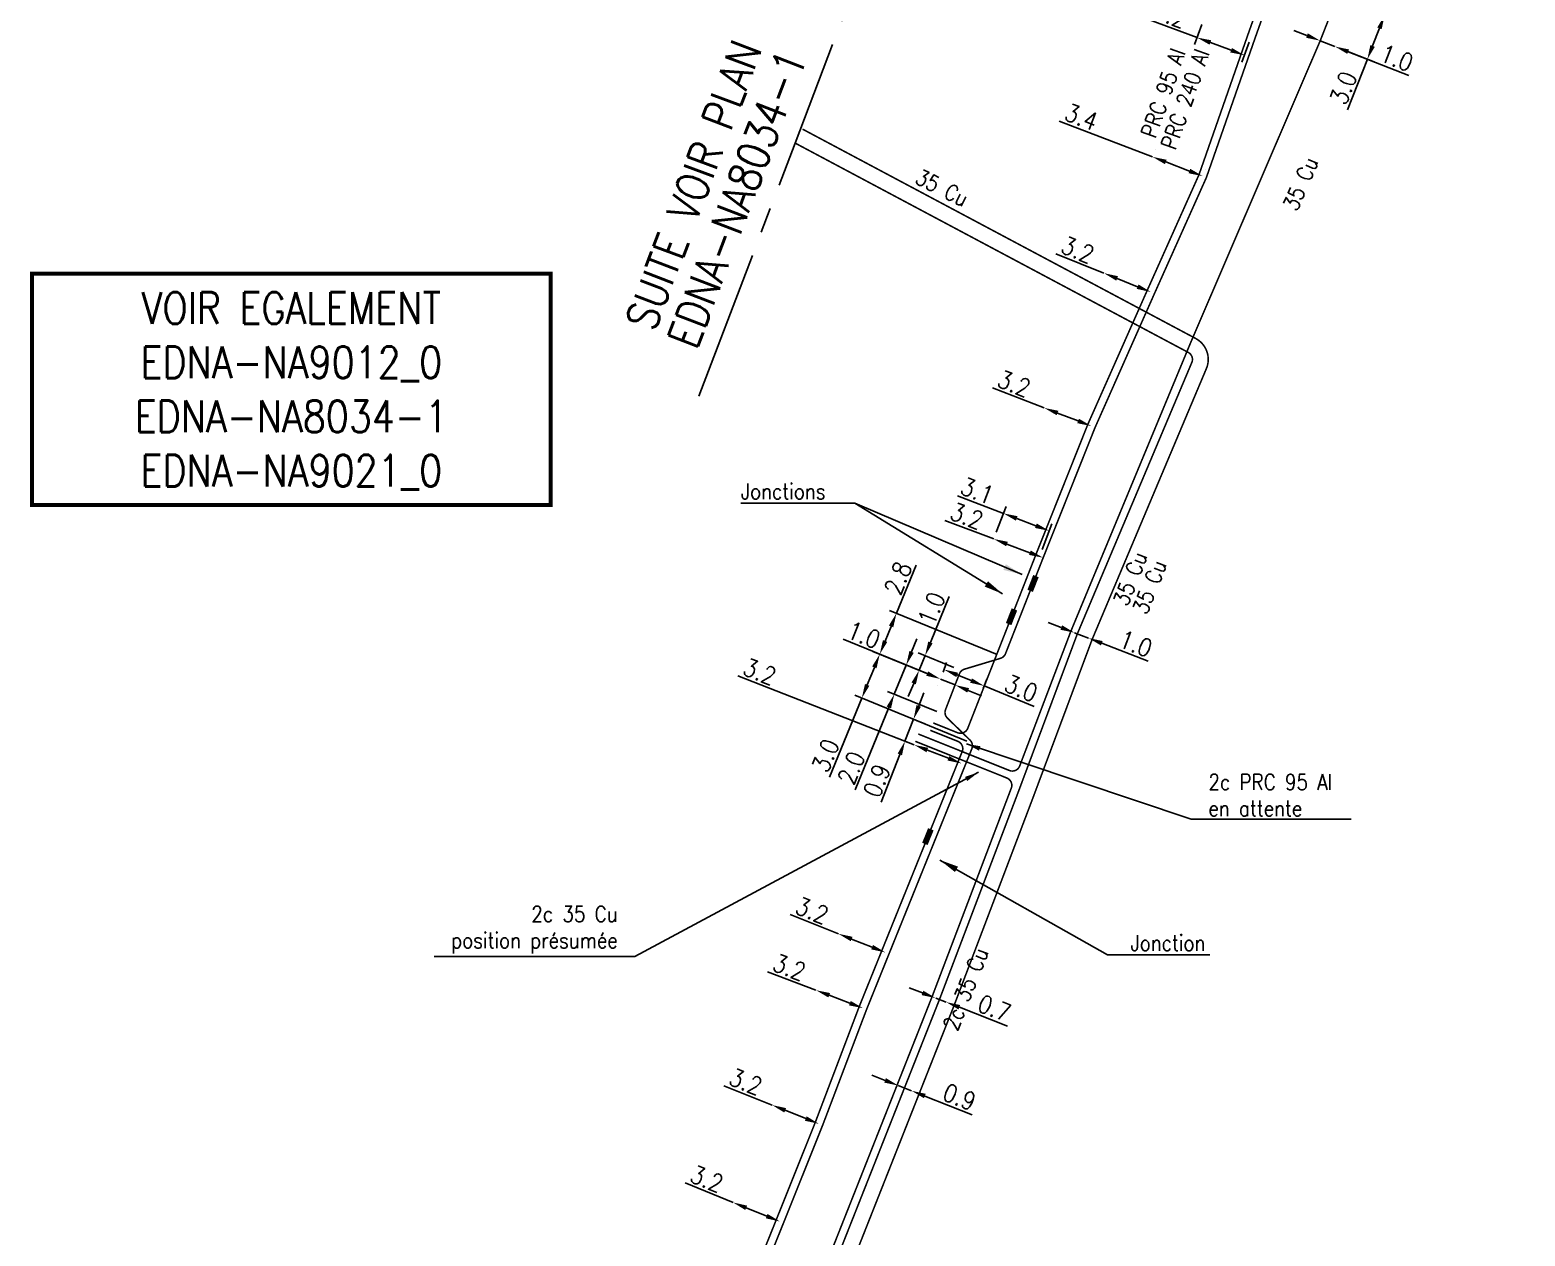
# Model space of a CAD drawing. Header units: millimetres. Extents: x 185000 to 186000, y 127000 to 128000.
# Drawn here: x 185392.3 to 185486.9, y 127466.6 to 127542.9 of the extents above; entities that cross this region are included whole.
import ezdxf
from ezdxf.enums import TextEntityAlignment as Align

# ---------------------------------------------------------------- set-up
doc = ezdxf.new("R2010")
doc.units = ezdxf.units.MM
doc.header["$PDMODE"] = 34
doc.linetypes.add('CENTER2', pattern=[28.575, 19.05, -3.175, 3.175, -3.175])
doc.layers.get('0').update_dxf_attribs({"linetype": 'CONTINUOUS'})
doc.layers.get('DEFPOINTS').update_dxf_attribs({"linetype": 'CONTINUOUS'})
for name, color, linetype in [('M_120', 5, 'M_ST_13'), ('M_300', 7, 'CONTINUOUS'), ('M_930', 7, 'CONTINUOUS')]:
    doc.layers.add(name, color=color, linetype=linetype)
doc.styles.get("Standard").update_dxf_attribs({"font": 'romans.shx', "width": 0.85})
doc.linetypes.add('M_ST_13', pattern='A,5,-0.3,["oo",Standard,S=1.5,R=0,X=0,Y=-0.5],-3', length=8.3)
doc.dimstyles.get("Standard").update_dxf_attribs({"dimtxt": 1.5, "dimasz": 1.2, "dimexe": 0.625, "dimexo": 0.625, "dimgap": 0.25, "dimtad": 1, "dimdec": 1, "dimzin": 0, "dimdsep": 46, "dimtxsty": 'Standard', "dimcen": -0.5, "dimadec": 0, "dimazin": 0, "dimtfac": 1, "dimtdec": 1, "dimtmove": 0, "dimatfit": 3, "dimfxl": 0, "dimtolj": 1, "dimtzin": 0, "dimarcsym": 0})

# ---------------------------------------------------------------- blocks, each defined once
blk = doc.blocks.new('*D94')
at = {"layer": 'DEFPOINTS', "color": 0, "linetype": 'Continuous', "transparency": 16777216}
for p in [(185458.368, 127504.754), (185459.254, 127504.411), (185459.254, 127504.411)]:
    blk.add_point(p, dxfattribs=at)
at = {"layer": 'M_120', "color": 0, "linetype": 'Continuous', "lineweight": -2, "transparency": 16777216}
for p, q in [((185457.529, 127505.079), (185456.69, 127505.404)), ((185458.368, 127504.754), (185459.254, 127504.411)), ((185460.093, 127504.086), (185463.023, 127502.951))]:
    blk.add_line(p, q, dxfattribs=at)
at = {"layer": 'M_120', "color": 0, "linetype": 'Continuous', "transparency": 16777216}
for points in [[(185457.583, 127505.219), (185457.475, 127504.939), (185458.368, 127504.754)], [(185460.147, 127504.226), (185460.039, 127503.946), (185459.254, 127504.411)]]:
    blk.add_solid(points, dxfattribs=at)
at = {"layer": 'M_120', "color": 0, "linetype": 'Continuous', "transparency": 16777216, "insert": (185462.249, 127504.055), "char_height": 1.125, "attachment_point": 5, "rotation": 338.82542}
blk.add_mtext('\\A1;1.0', dxfattribs=at)
blk = doc.blocks.new('*D95')
at = {"layer": 'DEFPOINTS', "color": 0, "linetype": 'Continuous', "transparency": 16777216}
for p in [(185473.917, 127542.227), (185474.848, 127541.862), (185474.848, 127541.862)]:
    blk.add_point(p, dxfattribs=at)
at = {"layer": 'M_120', "color": 0, "linetype": 'Continuous', "lineweight": -2, "transparency": 16777216}
for p, q in [((185473.079, 127542.556), (185472.241, 127542.885)), ((185473.917, 127542.227), (185474.848, 127541.862)), ((185475.685, 127541.533), (185479.528, 127540.025))]:
    blk.add_line(p, q, dxfattribs=at)
at = {"layer": 'M_120', "color": 0, "linetype": 'Continuous', "transparency": 16777216}
for points in [[(185473.134, 127542.695), (185473.024, 127542.416), (185473.917, 127542.227)], [(185475.74, 127541.673), (185475.631, 127541.394), (185474.848, 127541.862)]]:
    blk.add_solid(points, dxfattribs=at)
at = {"layer": 'M_120', "color": 0, "linetype": 'Continuous', "transparency": 16777216, "insert": (185478.759, 127541.133), "char_height": 1.125, "attachment_point": 5, "rotation": 338.57764}
blk.add_mtext('\\A1;1.0', dxfattribs=at)
blk = doc.blocks.new('*D97')
at = {"layer": 'DEFPOINTS', "color": 0, "linetype": 'Continuous', "transparency": 16777216}
for p in [(185475.942, 127544.655), (185474.848, 127541.862), (185476.901, 127541.057)]:
    blk.add_point(p, dxfattribs=at)
at = {"layer": 'M_120', "color": 0, "linetype": 'Continuous', "lineweight": -2, "transparency": 16777216}
for p, q in [((185476.379, 127544.484), (185478.432, 127543.679)), ((185477.667, 127543.012), (185477.23, 127541.895)), ((185475.284, 127541.691), (185477.338, 127540.886)), ((185476.901, 127541.057), (185475.646, 127537.855))]:
    blk.add_line(p, q, dxfattribs=at)
at = {"layer": 'M_120', "color": 0, "linetype": 'Continuous', "transparency": 16777216}
for points in [[(185477.528, 127543.067), (185477.807, 127542.958), (185477.996, 127543.85)], [(185477.09, 127541.95), (185477.369, 127541.84), (185476.901, 127541.057)]]:
    blk.add_solid(points, dxfattribs=at)
at = {"layer": 'M_120', "color": 0, "linetype": 'Continuous', "transparency": 16777216, "insert": (185475.382, 127539.236), "char_height": 1.125, "attachment_point": 5, "rotation": 68.5991}
blk.add_mtext('\\A1;3.0', dxfattribs=at)
blk = doc.blocks.new('*D130')
at = {"layer": 'DEFPOINTS', "color": 0, "linetype": 'Continuous', "transparency": 16777216}
for p in [(185447.216, 127476.084), (185448.053, 127475.754), (185448.053, 127475.754)]:
    blk.add_point(p, dxfattribs=at)
at = {"layer": 'M_120', "color": 0, "linetype": 'Continuous', "lineweight": -2, "transparency": 16777216}
for p, q in [((185446.378, 127476.413), (185445.541, 127476.743)), ((185447.216, 127476.084), (185448.053, 127475.754)), ((185448.89, 127475.424), (185451.899, 127474.24))]:
    blk.add_line(p, q, dxfattribs=at)
at = {"layer": 'M_120', "color": 0, "linetype": 'Continuous', "transparency": 16777216}
for points in [[(185446.433, 127476.553), (185446.323, 127476.274), (185447.216, 127476.084)], [(185448.945, 127475.564), (185448.836, 127475.285), (185448.053, 127475.754)]]:
    blk.add_solid(points, dxfattribs=at)
at = {"layer": 'M_120', "color": 0, "linetype": 'Continuous', "transparency": 16777216, "insert": (185451.088, 127475.365), "char_height": 1.125, "attachment_point": 5, "rotation": 338.51246}
blk.add_mtext('\\A1;0.9', dxfattribs=at)
blk = doc.blocks.new('*D131')
at = {"layer": 'DEFPOINTS', "color": 0, "linetype": 'Continuous', "transparency": 16777216}
for p in [(185449.586, 127481.623), (185450.238, 127481.369), (185450.238, 127481.369)]:
    blk.add_point(p, dxfattribs=at)
at = {"layer": 'M_120', "color": 0, "linetype": 'Continuous', "lineweight": -2, "transparency": 16777216}
for p, q in [((185448.747, 127481.949), (185447.908, 127482.276)), ((185449.586, 127481.623), (185450.238, 127481.369)), ((185451.077, 127481.042), (185454.132, 127479.853))]:
    blk.add_line(p, q, dxfattribs=at)
at = {"layer": 'M_120', "color": 0, "linetype": 'Continuous', "transparency": 16777216}
for points in [[(185448.801, 127482.089), (185448.693, 127481.81), (185449.586, 127481.623)], [(185451.131, 127481.182), (185451.022, 127480.903), (185450.238, 127481.369)]]:
    blk.add_solid(points, dxfattribs=at)
at = {"layer": 'M_120', "color": 0, "linetype": 'Continuous', "transparency": 16777216, "insert": (185453.296, 127480.983), "char_height": 1.125, "attachment_point": 5, "rotation": 338.72843}
blk.add_mtext('\\A1;0.7', dxfattribs=at)
blk = doc.blocks.new('*D419')
at = {"layer": 'DEFPOINTS', "color": 0, "linetype": 'Continuous', "transparency": 16777216}
for p in [(185466.592, 127543.685), (185469.59, 127542.566), (185466.123, 127542.429)]:
    blk.add_point(p, dxfattribs=at)
at = {"layer": 'M_120', "color": 0, "linetype": 'Continuous', "lineweight": -2, "transparency": 16777216}
for p, q in [((185466.123, 127542.429), (185463.052, 127543.575)), ((185466.428, 127543.246), (185465.959, 127541.99)), ((185468.278, 127541.625), (185466.966, 127542.114)), ((185469.426, 127542.127), (185468.957, 127540.871))]:
    blk.add_line(p, q, dxfattribs=at)
at = {"layer": 'M_120', "color": 0, "linetype": 'Continuous', "transparency": 16777216}
for points in [[(185467.019, 127542.255), (185466.914, 127541.974), (185466.123, 127542.429)], [(185468.331, 127541.765), (185468.226, 127541.484), (185469.121, 127541.31)]]:
    blk.add_solid(points, dxfattribs=at)
at = {"layer": 'M_120', "color": 0, "linetype": 'Continuous', "transparency": 16777216, "insert": (185464.428, 127543.862), "char_height": 1.125, "attachment_point": 5, "rotation": 339.53408}
blk.add_mtext('\\A1;3.2', dxfattribs=at)
blk = doc.blocks.new('*D432')
at = {"layer": 'DEFPOINTS', "color": 0, "linetype": 'Continuous', "transparency": 16777216}
for p in [(185463.304, 127534.874), (185463.304, 127534.874), (185466.478, 127533.657)]:
    blk.add_point(p, dxfattribs=at)
at = {"layer": 'M_120', "color": 0, "linetype": 'Continuous', "lineweight": -2, "transparency": 16777216}
for p, q in [((185463.304, 127534.874), (185457.399, 127537.136)), ((185463.471, 127535.311), (185463.471, 127535.311)), ((185465.638, 127533.979), (185464.144, 127534.552)), ((185466.646, 127534.095), (185466.646, 127534.095))]:
    blk.add_line(p, q, dxfattribs=at)
at = {"layer": 'M_120', "color": 0, "linetype": 'Continuous', "transparency": 16777216}
for points in [[(185464.198, 127534.692), (185464.09, 127534.412), (185463.304, 127534.874)], [(185465.692, 127534.119), (185465.584, 127533.839), (185466.478, 127533.657)]]:
    blk.add_solid(points, dxfattribs=at)
at = {"layer": 'M_120', "color": 0, "linetype": 'Continuous', "transparency": 16777216, "insert": (185458.799, 127537.403), "char_height": 1.125, "attachment_point": 5, "rotation": 339.03513}
blk.add_mtext('\\A1;3.4', dxfattribs=at)
blk = doc.blocks.new('*D433')
at = {"layer": 'DEFPOINTS', "color": 0, "linetype": 'Continuous', "transparency": 16777216}
for p in [(185460.228, 127527.515), (185460.228, 127527.515), (185463.197, 127526.322)]:
    blk.add_point(p, dxfattribs=at)
at = {"layer": 'M_120', "color": 0, "linetype": 'Continuous', "lineweight": -2, "transparency": 16777216}
for p, q in [((185460.228, 127527.515), (185457.185, 127528.737)), ((185462.362, 127526.657), (185461.063, 127527.179))]:
    blk.add_line(p, q, dxfattribs=at)
at = {"layer": 'M_120', "color": 0, "linetype": 'Continuous', "transparency": 16777216}
for points in [[(185461.119, 127527.319), (185461.007, 127527.04), (185460.228, 127527.515)], [(185462.418, 127526.796), (185462.306, 127526.518), (185463.197, 127526.322)]]:
    blk.add_solid(points, dxfattribs=at)
at = {"layer": 'M_120', "color": 0, "linetype": 'Continuous', "transparency": 16777216, "insert": (185458.569, 127528.99), "char_height": 1.125, "attachment_point": 5, "rotation": 338.1076}
blk.add_mtext('\\A1;3.2', dxfattribs=at)
blk = doc.blocks.new('*D434')
at = {"layer": 'DEFPOINTS', "color": 0, "linetype": 'Continuous', "transparency": 16777216}
for p in [(185456.449, 127518.984), (185456.449, 127518.984), (185459.435, 127517.833)]:
    blk.add_point(p, dxfattribs=at)
at = {"layer": 'M_120', "color": 0, "linetype": 'Continuous', "lineweight": -2, "transparency": 16777216}
for p, q in [((185456.449, 127518.984), (185453.167, 127520.249)), ((185458.595, 127518.157), (185457.289, 127518.66))]:
    blk.add_line(p, q, dxfattribs=at)
at = {"layer": 'M_120', "color": 0, "linetype": 'Continuous', "transparency": 16777216}
for points in [[(185457.343, 127518.8), (185457.235, 127518.52), (185456.449, 127518.984)], [(185458.649, 127518.297), (185458.541, 127518.017), (185459.435, 127517.833)]]:
    blk.add_solid(points, dxfattribs=at)
at = {"layer": 'M_120', "color": 0, "linetype": 'Continuous', "transparency": 16777216, "insert": (185454.546, 127520.521), "char_height": 1.125, "attachment_point": 5, "rotation": 338.919}
blk.add_mtext('\\A1;3.2', dxfattribs=at)
blk = doc.blocks.new('*D435')
at = {"layer": 'DEFPOINTS', "color": 0, "linetype": 'Continuous', "transparency": 16777216}
for p in [(185453.867, 127512.307), (185453.251, 127510.688), (185456.148, 127509.586)]:
    blk.add_point(p, dxfattribs=at)
at = {"layer": 'M_120', "color": 0, "linetype": 'Continuous', "lineweight": -2, "transparency": 16777216}
for p, q in [((185453.867, 127512.307), (185450.958, 127513.413)), ((185453.418, 127511.126), (185454.033, 127512.745)), ((185455.923, 127511.524), (185454.708, 127511.987)), ((185456.315, 127510.024), (185456.931, 127511.643))]:
    blk.add_line(p, q, dxfattribs=at)
at = {"layer": 'M_120', "color": 0, "linetype": 'Continuous', "transparency": 16777216}
for points in [[(185454.761, 127512.127), (185454.655, 127511.846), (185453.867, 127512.307)], [(185455.976, 127511.665), (185455.87, 127511.384), (185456.764, 127511.204)]]:
    blk.add_solid(points, dxfattribs=at)
at = {"layer": 'M_120', "color": 0, "linetype": 'Continuous', "transparency": 16777216, "insert": (185452.209, 127513.739), "char_height": 1.125, "attachment_point": 5, "rotation": 339.17435}
blk.add_mtext('\\A1;3.1', dxfattribs=at)
blk = doc.blocks.new('*D436')
at = {"layer": 'DEFPOINTS', "color": 0, "linetype": 'Continuous', "transparency": 16777216}
for p in [(185449.88, 127501.822), (185450.108, 127502.422), (185452.425, 127500.781)]:
    blk.add_point(p, dxfattribs=at)
at = {"layer": 'M_120', "color": 0, "linetype": 'Continuous', "lineweight": -2, "transparency": 16777216}
for p, q in [((185450.047, 127502.26), (185450.275, 127502.86)), ((185450.941, 127502.081), (185451.82, 127501.722)), ((185452.592, 127501.219), (185452.82, 127501.819)), ((185452.653, 127501.381), (185455.811, 127500.089))]:
    blk.add_line(p, q, dxfattribs=at)
at = {"layer": 'M_120', "color": 0, "linetype": 'Continuous', "transparency": 16777216}
for points in [[(185450.998, 127502.22), (185450.884, 127501.942), (185450.108, 127502.422)], [(185451.877, 127501.86), (185451.764, 127501.583), (185452.653, 127501.381)]]:
    blk.add_solid(points, dxfattribs=at)
at = {"layer": 'M_120', "color": 0, "linetype": 'Continuous', "transparency": 16777216, "insert": (185454.994, 127501.234), "char_height": 1.125, "attachment_point": 5, "rotation": 337.75387}
blk.add_mtext('\\A1;3.0', dxfattribs=at)
blk = doc.blocks.new('*D520')
at = {"layer": 'DEFPOINTS', "color": 0, "linetype": 'Continuous', "transparency": 16777216}
for p in [(185436.753, 127468.686), (185436.753, 127468.686), (185439.718, 127467.481)]:
    blk.add_point(p, dxfattribs=at)
at = {"layer": 'M_120', "color": 0, "linetype": 'Continuous', "lineweight": -2, "transparency": 16777216}
for p, q in [((185436.753, 127468.686), (185433.716, 127469.92)), ((185438.884, 127467.82), (185437.587, 127468.347))]:
    blk.add_line(p, q, dxfattribs=at)
at = {"layer": 'M_120', "color": 0, "linetype": 'Continuous', "transparency": 16777216}
for points in [[(185437.643, 127468.486), (185437.53, 127468.208), (185436.753, 127468.686)], [(185438.94, 127467.959), (185438.827, 127467.681), (185439.718, 127467.481)]]:
    blk.add_solid(points, dxfattribs=at)
at = {"layer": 'M_120', "color": 0, "linetype": 'Continuous', "transparency": 16777216, "insert": (185435.1, 127470.167), "char_height": 1.125, "attachment_point": 5, "rotation": 337.8879}
blk.add_mtext('\\A1;3.2', dxfattribs=at)
blk = doc.blocks.new('*D521')
at = {"layer": 'DEFPOINTS', "color": 0, "linetype": 'Continuous', "transparency": 16777216}
for p in [(185443.421, 127485.695), (185443.421, 127485.695), (185446.395, 127484.513)]:
    blk.add_point(p, dxfattribs=at)
at = {"layer": 'M_120', "color": 0, "linetype": 'Continuous', "lineweight": -2, "transparency": 16777216}
for p, q in [((185443.421, 127485.695), (185440.374, 127486.906)), ((185445.558, 127484.845), (185444.257, 127485.362))]:
    blk.add_line(p, q, dxfattribs=at)
at = {"layer": 'M_120', "color": 0, "linetype": 'Continuous', "transparency": 16777216}
for points in [[(185444.313, 127485.502), (185444.202, 127485.223), (185443.421, 127485.695)], [(185445.614, 127484.985), (185445.503, 127484.706), (185446.395, 127484.513)]]:
    blk.add_solid(points, dxfattribs=at)
at = {"layer": 'M_120', "color": 0, "linetype": 'Continuous', "transparency": 16777216, "insert": (185441.757, 127487.164), "char_height": 1.125, "attachment_point": 5, "rotation": 338.31457}
blk.add_mtext('\\A1;3.2', dxfattribs=at)
blk = doc.blocks.new('M_300_03')
at = {"color": 0, "linetype": 'Continuous'}
blk.add_solid([(-0.5, 0.1875), (-0.5, -0.1875), (0.5, 0.1875), (0.5, -0.1875)], dxfattribs=at)
at = {"color": 0, "linetype": 'Continuous', "width": 0.75, "flags": 3}
for tag, p in [('DEF_LEG', (0, -5)), ('DEF_COUP', (0, -7.5)), ('DEF_TYPE', (0, -10))]:
    blk.add_attdef(tag, text='', height=1.2, dxfattribs=at).set_placement(p, align=Align.MIDDLE)
blk = doc.blocks.new('*D522')
at = {"layer": 'DEFPOINTS', "color": 0, "linetype": 'Continuous', "transparency": 16777216}
for p in [(185449.88, 127501.822), (185449.88, 127501.822), (185450.806, 127501.443)]:
    blk.add_point(p, dxfattribs=at)
at = {"layer": 'M_120', "color": 0, "linetype": 'Continuous', "lineweight": -2, "transparency": 16777216}
for p, q in [((185449.047, 127502.163), (185443.719, 127504.342)), ((185450.806, 127501.443), (185449.88, 127501.822)), ((185449.703, 127501.388), (185449.703, 127501.388)), ((185450.628, 127501.01), (185450.628, 127501.01)), ((185451.639, 127501.103), (185452.472, 127500.762))]:
    blk.add_line(p, q, dxfattribs=at)
at = {"layer": 'M_120', "color": 0, "linetype": 'Continuous', "transparency": 16777216}
for points in [[(185449.104, 127502.302), (185448.99, 127502.024), (185449.88, 127501.822)], [(185451.695, 127501.242), (185451.582, 127500.964), (185450.806, 127501.443)]]:
    blk.add_solid(points, dxfattribs=at)
at = {"layer": 'M_120', "color": 0, "linetype": 'Continuous', "transparency": 16777216, "insert": (185445.041, 127504.612), "char_height": 1.125, "attachment_point": 5, "rotation": 337.75387}
blk.add_mtext('\\A1;1.0', dxfattribs=at)
blk = doc.blocks.new('*D523')
at = {"layer": 'DEFPOINTS', "color": 0, "linetype": 'Continuous', "transparency": 16777216}
for p in [(185447.716, 127502.707), (185449.88, 127501.822), (185450.085, 127499.577)]:
    blk.add_point(p, dxfattribs=at)
at = {"layer": 'M_120', "color": 0, "linetype": 'Continuous', "lineweight": -2, "transparency": 16777216}
for p, q in [((185448.057, 127503.54), (185448.397, 127504.373)), ((185449.446, 127501.999), (185447.282, 127502.885)), ((185447.716, 127502.707), (185446.959, 127500.856)), ((185449.651, 127499.755), (185446.525, 127501.033)), ((185446.618, 127500.023), (185444.484, 127494.807))]:
    blk.add_line(p, q, dxfattribs=at)
at = {"layer": 'M_120', "color": 0, "linetype": 'Continuous', "transparency": 16777216}
for points in [[(185447.918, 127503.597), (185448.195, 127503.483), (185447.716, 127502.707)], [(185446.479, 127500.08), (185446.757, 127499.966), (185446.959, 127500.856)]]:
    blk.add_solid(points, dxfattribs=at)
at = {"layer": 'M_120', "color": 0, "linetype": 'Continuous', "transparency": 16777216, "insert": (185444.24, 127496.191), "char_height": 1.125, "attachment_point": 5, "rotation": 67.75387}
blk.add_mtext('\\A1;2.0', dxfattribs=at)
blk = doc.blocks.new('*D524')
at = {"layer": 'DEFPOINTS', "color": 0, "linetype": 'Continuous', "transparency": 16777216}
for p in [(185446.04, 127503.393), (185449.88, 127501.822), (185451.995, 127497.717)]:
    blk.add_point(p, dxfattribs=at)
at = {"layer": 'M_120', "color": 0, "linetype": 'Continuous', "lineweight": -2, "transparency": 16777216}
for p, q in [((185449.446, 127501.999), (185445.606, 127503.57)), ((185445.699, 127502.56), (185445.246, 127501.45)), ((185444.906, 127500.617), (185442.856, 127495.6)), ((185451.561, 127497.895), (185444.472, 127500.794))]:
    blk.add_line(p, q, dxfattribs=at)
at = {"layer": 'M_120', "color": 0, "linetype": 'Continuous', "transparency": 16777216}
for points in [[(185445.56, 127502.616), (185445.838, 127502.503), (185446.04, 127503.393)], [(185445.107, 127501.507), (185445.385, 127501.393), (185444.906, 127500.617)]]:
    blk.add_solid(points, dxfattribs=at)
at = {"layer": 'M_120', "color": 0, "linetype": 'Continuous', "transparency": 16777216, "insert": (185442.611, 127496.985), "char_height": 1.125, "attachment_point": 5, "rotation": 67.77707}
blk.add_mtext('\\A1;3.0', dxfattribs=at)
blk = doc.blocks.new('*D525')
at = {"layer": 'DEFPOINTS', "color": 0, "linetype": 'Continuous', "transparency": 16777216}
for p in [(185448.529, 127502.375), (185449.88, 127501.822), (185451.171, 127502.375)]:
    blk.add_point(p, dxfattribs=at)
at = {"layer": 'M_120', "color": 0, "linetype": 'Continuous', "lineweight": -2, "transparency": 16777216}
for p, q in [((185449.248, 127504.134), (185450.436, 127507.042)), ((185450.737, 127502.552), (185448.474, 127503.478)), ((185448.529, 127502.375), (185448.908, 127503.301)), ((185449.446, 127501.999), (185448.095, 127502.552)), ((185448.189, 127501.541), (185447.848, 127500.708))]:
    blk.add_line(p, q, dxfattribs=at)
at = {"layer": 'M_120', "color": 0, "linetype": 'Continuous', "transparency": 16777216}
for points in [[(185449.109, 127504.191), (185449.387, 127504.077), (185448.908, 127503.301)], [(185448.05, 127501.598), (185448.328, 127501.485), (185448.529, 127502.375)]]:
    blk.add_solid(points, dxfattribs=at)
at = {"layer": 'M_120', "color": 0, "linetype": 'Continuous', "transparency": 16777216, "insert": (185449.318, 127506.288), "char_height": 1.125, "attachment_point": 5, "rotation": 67.77692}
blk.add_mtext('\\A1;1.0', dxfattribs=at)
blk = doc.blocks.new('*D526')
at = {"layer": 'DEFPOINTS', "color": 0, "linetype": 'Continuous', "transparency": 16777216}
for p in [(185446.04, 127503.393), (185453.911, 127503.2), (185449.88, 127501.822)]:
    blk.add_point(p, dxfattribs=at)
at = {"layer": 'M_120', "color": 0, "linetype": 'Continuous', "lineweight": -2, "transparency": 16777216}
for p, q in [((185447.099, 127505.986), (185448.339, 127509.021)), ((185453.478, 127503.377), (185446.665, 127506.163)), ((185446.38, 127504.226), (185446.759, 127505.153)), ((185449.446, 127501.999), (185445.606, 127503.57))]:
    blk.add_line(p, q, dxfattribs=at)
at = {"layer": 'M_120', "color": 0, "linetype": 'Continuous', "transparency": 16777216}
for points in [[(185446.62, 127505.21), (185446.898, 127505.096), (185447.099, 127505.986)], [(185446.241, 127504.283), (185446.519, 127504.169), (185446.04, 127503.393)]]:
    blk.add_solid(points, dxfattribs=at)
at = {"layer": 'M_120', "color": 0, "linetype": 'Continuous', "transparency": 16777216, "insert": (185447.195, 127508.204), "char_height": 1.125, "attachment_point": 5, "rotation": 67.77707}
blk.add_mtext('\\A1;2.8', dxfattribs=at)
blk = doc.blocks.new('*D527')
at = {"layer": 'DEFPOINTS', "color": 0, "linetype": 'Continuous', "transparency": 16777216}
for p in [(185449.332, 127498.806), (185447.638, 127497.888), (185448.214, 127497.653)]:
    blk.add_point(p, dxfattribs=at)
at = {"layer": 'M_120', "color": 0, "linetype": 'Continuous', "lineweight": -2, "transparency": 16777216}
for p, q in [((185448.504, 127500.117), (185448.83, 127500.956)), ((185448.178, 127499.278), (185447.638, 127497.888)), ((185448.898, 127498.984), (185447.744, 127499.456)), ((185447.78, 127497.83), (185447.204, 127498.066)), ((185447.311, 127497.049), (185446.136, 127494.026))]:
    blk.add_line(p, q, dxfattribs=at)
at = {"layer": 'M_120', "color": 0, "linetype": 'Continuous', "transparency": 16777216}
for points in [[(185448.364, 127500.172), (185448.644, 127500.063), (185448.178, 127499.278)], [(185447.172, 127497.104), (185447.451, 127496.995), (185447.638, 127497.888)]]:
    blk.add_solid(points, dxfattribs=at)
at = {"layer": 'M_120', "color": 0, "linetype": 'Continuous', "transparency": 16777216, "insert": (185445.86, 127495.385), "char_height": 1.125, "attachment_point": 5, "rotation": 68.75721}
blk.add_mtext('\\A1;0.9', dxfattribs=at)
blk = doc.blocks.new('*D530')
at = {"layer": 'DEFPOINTS', "color": 0, "linetype": 'Continuous', "transparency": 16777216}
for p in [(185442.001, 127482.123), (185442.001, 127482.123), (185444.99, 127480.981)]:
    blk.add_point(p, dxfattribs=at)
at = {"layer": 'M_120', "color": 0, "linetype": 'Continuous', "lineweight": -2, "transparency": 16777216}
for p, q in [((185442.001, 127482.123), (185438.938, 127483.293)), ((185444.149, 127481.302), (185442.842, 127481.802))]:
    blk.add_line(p, q, dxfattribs=at)
at = {"layer": 'M_120', "color": 0, "linetype": 'Continuous', "transparency": 16777216}
for points in [[(185442.895, 127481.942), (185442.788, 127481.662), (185442.001, 127482.123)], [(185444.203, 127481.442), (185444.096, 127481.162), (185444.99, 127480.981)]]:
    blk.add_solid(points, dxfattribs=at)
at = {"layer": 'M_120', "color": 0, "linetype": 'Continuous', "transparency": 16777216, "insert": (185440.317, 127483.569), "char_height": 1.125, "attachment_point": 5, "rotation": 339.08384}
blk.add_mtext('\\A1;3.2', dxfattribs=at)
blk = doc.blocks.new('*D531')
at = {"layer": 'DEFPOINTS', "color": 0, "linetype": 'Continuous', "transparency": 16777216}
for p in [(185453.251, 127510.688), (185453.251, 127510.688), (185456.382, 127509.497)]:
    blk.add_point(p, dxfattribs=at)
at = {"layer": 'M_120', "color": 0, "linetype": 'Continuous', "lineweight": -2, "transparency": 16777216}
for p, q in [((185453.251, 127510.688), (185450.165, 127511.862)), ((185455.541, 127509.817), (185454.092, 127510.368))]:
    blk.add_line(p, q, dxfattribs=at)
at = {"layer": 'M_120', "color": 0, "linetype": 'Continuous', "transparency": 16777216}
for points in [[(185454.146, 127510.508), (185454.039, 127510.228), (185453.251, 127510.688)], [(185455.594, 127509.957), (185455.488, 127509.677), (185456.382, 127509.497)]]:
    blk.add_solid(points, dxfattribs=at)
at = {"layer": 'M_120', "color": 0, "linetype": 'Continuous', "transparency": 16777216, "insert": (185451.544, 127512.14), "char_height": 1.125, "attachment_point": 5, "rotation": 339.17435}
blk.add_mtext('\\A1;3.2', dxfattribs=at)
blk = doc.blocks.new('*D532')
at = {"layer": 'DEFPOINTS', "color": 0, "linetype": 'Continuous', "transparency": 16777216}
for p in [(185439.222, 127474.852), (185439.222, 127474.852), (185442.193, 127473.663)]:
    blk.add_point(p, dxfattribs=at)
at = {"layer": 'M_120', "color": 0, "linetype": 'Continuous', "lineweight": -2, "transparency": 16777216}
for p, q in [((185439.222, 127474.852), (185436.178, 127476.071)), ((185441.357, 127473.997), (185440.058, 127474.517))]:
    blk.add_line(p, q, dxfattribs=at)
at = {"layer": 'M_120', "color": 0, "linetype": 'Continuous', "transparency": 16777216}
for points in [[(185440.113, 127474.657), (185440.002, 127474.378), (185439.222, 127474.852)], [(185441.413, 127474.136), (185441.301, 127473.858), (185442.193, 127473.663)]]:
    blk.add_solid(points, dxfattribs=at)
at = {"layer": 'M_120', "color": 0, "linetype": 'Continuous', "transparency": 16777216, "insert": (185437.561, 127476.325), "char_height": 1.125, "attachment_point": 5, "rotation": 338.1805}
blk.add_mtext('\\A1;3.2', dxfattribs=at)
blk = doc.blocks.new('*D533')
at = {"layer": 'DEFPOINTS', "color": 0, "linetype": 'Continuous', "transparency": 16777216}
for p in [(185448.214, 127497.653), (185448.214, 127497.653), (185451.224, 127496.474)]:
    blk.add_point(p, dxfattribs=at)
at = {"layer": 'M_120', "color": 0, "linetype": 'Continuous', "lineweight": -2, "transparency": 16777216}
for p, q in [((185448.214, 127497.653), (185437.063, 127502.019)), ((185450.386, 127496.802), (185449.052, 127497.324))]:
    blk.add_line(p, q, dxfattribs=at)
at = {"layer": 'M_120', "color": 0, "linetype": 'Continuous', "transparency": 16777216}
for points in [[(185449.107, 127497.464), (185448.997, 127497.185), (185448.214, 127497.653)], [(185450.44, 127496.942), (185450.331, 127496.662), (185451.224, 127496.474)]]:
    blk.add_solid(points, dxfattribs=at)
at = {"layer": 'M_120', "color": 0, "linetype": 'Continuous', "transparency": 16777216, "insert": (185438.444, 127502.284), "char_height": 1.125, "attachment_point": 5, "rotation": 338.61411}
blk.add_mtext('\\A1;3.2', dxfattribs=at)

msp = doc.modelspace()

# ---------------------------------------------------------------- linework, layer by layer
at = {"layer": 'M_120', "const_width": 0.1}
for points in [[(185449.427, 127499.038), (185450.959, 127498.424, 0.416348), (185451.611, 127498.705), (185452.425, 127500.781), (185453.699, 127504.028), (185454.38, 127505.763), (185455.916, 127509.678), (185459.204, 127517.93), (185462.968, 127526.423), (185466.246, 127533.75), (185469.354, 127542.648), (185470.243, 127545.151, 0.4014), (185469.959, 127545.782), (185465.226, 127547.701), (185464.008, 127548.313, -0.337197), (185463.477, 127549.401), (185463.711, 127550.584), (185465.343, 127561.212, -0.420388), (185465.923, 127561.628), (185468.186, 127561.232, 0.14041), (185468.46, 127561.261), (185482.344, 127566.881, -0.050529), (185482.44, 127566.909), (185492.592, 127568.785)], [(185498.349, 127555.03), (185478.038, 127549.371, 0.15926), (185477.779, 127549.199), (185475.718, 127546.583, 0.066011), (185475.584, 127546.357), (185475.012, 127545.018), (185473.917, 127542.227), (185465.693, 127523.06), (185458.136, 127504.846), (185454.897, 127496.317, -0.419586), (185454.244, 127496.03), (185448.479, 127498.34)], [(185444.169, 127464.531), (185450.751, 127481.171), (185455.774, 127494.399, 0.001363), (185455.776, 127494.407), (185459.477, 127504.315), (185466.712, 127521.471, 0.387492), (185466.037, 127523.377), (185441.158, 127536.629)], [(185443.238, 127464.898), (185449.819, 127481.533), (185454.839, 127494.754, 0.001363), (185454.84, 127494.756), (185458.547, 127504.685), (185465.791, 127521.86, 0.387122), (185465.566, 127522.495), (185440.688, 127535.746)], [(185449.237, 127498.575), (185450.98, 127497.877, -0.414958), (185451.257, 127497.225), (185450.991, 127496.565), (185449.086, 127491.847), (185446.163, 127484.606), (185446.163, 127484.606), (185444.738, 127481.077), (185444.738, 127481.077), (185441.96, 127473.754), (185439.486, 127467.576), (185439.486, 127467.576), (185434.17, 127454.387)], [(185442.773, 127465.082), (185449.353, 127481.713), (185454.365, 127494.914, 0.408861), (185454.083, 127495.556), (185448.293, 127497.876)]]:
    msp.add_lwpolyline(points, format="xyb", dxfattribs=at)
at = {"layer": 'M_120'}
msp.add_lwpolyline([(185470.714, 127544.983, 0.1, 0.1, 0), (185469.824, 127542.479, 0.1, 0.1, 0), (185466.711, 127533.565, 0.1, 0.1, 0), (185463.425, 127526.22, 0.1, 0.1, 0), (185459.665, 127517.736, 0.1, 0.1, 0), (185456.382, 127509.497, 0.1, 0.1, 0), (185455.743, 127507.869, 0.1, 0.1, 0), (185454, 127503.426, 0.1, 0.1, -0.230055), (185453.679, 127503.13, 0.1, 0.1, 0), (185451.404, 127502.445, 0.1, 0.1, 0.229983), (185451.082, 127502.149, 0.1, 0.1, 0), (185450.806, 127501.443, 0.1, 0.1, 0), (185450.204, 127499.885, 0.1, 0.1, 0.300434), (185450.321, 127499.347, 0.1, 0.1, 0), (185451.755, 127497.951, 0.1, 0.1, -0.304535), (185451.869, 127497.406, 0.1, 0.1, 0), (185451.456, 127496.383, 0.1, 0.1, 0), (185450.989, 127495.224, 0.1, 0.1, 0), (185446.626, 127484.419, 0.1, 0.1, 0), (185445.205, 127480.898, 0.1, 0.1, 0), (185442.426, 127473.572, 0.1, 0.1, 0), (185439.949, 127467.387, 0.1, 0.1, 0), (185434.633, 127454.2, 0.1, 0.1, 0)], format="xyseb", dxfattribs=at)
at = {"layer": 'M_930', "linetype": 'CENTER2', "ltscale": 0.5, "flags": 128}
msp.add_lwpolyline([(185434.595, 127519.726), (185440.688, 127535.746), (185443.984, 127544.414)], dxfattribs=at)
at = {"layer": 'M_930', "const_width": 0.25}
msp.add_lwpolyline([(185392.38, 127527.475), (185425.222, 127527.475), (185425.222, 127512.845), (185392.38, 127512.845)], close=True, dxfattribs=at)

# ---------------------------------------------------------------- block references
at = {"layer": 'M_300'}
for p, rotation in [((185455.743, 127507.869), 248.5774474712425), ((185454.38, 127505.763), 68.5774474712425), ((185449.086, 127491.847), 68.01466529283988)]:
    msp.add_blockref('M_300_03', p, dxfattribs=dict(at, rotation=rotation))

# ---------------------------------------------------------------- texts
at = {"layer": 'M_120', "width": 0.85}
for s, rotation, p in [('PRC 95 Al', 70.74773, (185463.981, 127538.916)), ('PRC 240 Al', 70.74773, (185465.367, 127538.526)), ('35 Cu', 333.29903, (185449.982, 127532.914)), ('35 Cu', 66.69666, (185472.674, 127533.179)), ('35 Cu', 68.41672, (185461.897, 127508.176)), ('35 Cu', 68.41672, (185463.117, 127507.655)), ('2c 35 Cu', 68.41672, (185451.477, 127482.198))]:
    msp.add_text(s, height=1, rotation=rotation, dxfattribs=at).set_placement(p, align=Align.MIDDLE)
at = {"layer": 'M_120', "linetype": 'Continuous', "char_height": 1}
for s, insert, attachment_point in [('2c PRC 95 Al\\Pen attente', (185466.843, 127493.13), 7), ('2c 35 Cu\\Pposition présumée', (185429.455, 127484.446), 9)]:
    msp.add_mtext(s, dxfattribs=dict(at, insert=insert, attachment_point=attachment_point))
at = {"layer": 'M_300', "linetype": 'Continuous', "char_height": 1, "attachment_point": 4}
for s, insert in [('Jonctions', (185437.255, 127513.703)), ('Jonction', (185461.914, 127485.112))]:
    msp.add_mtext(s, dxfattribs=dict(at, insert=insert))
at = {"layer": 'M_930', "width": 0.85}
for s, p in [('SUITE VOIR PLAN', (185435.198, 127532.742)), ('EDNA-NA8034-1', (185437.954, 127531.861))]:
    msp.add_text(s, height=2, rotation=69.1786, dxfattribs=at).set_placement(p, align=Align.CENTER)
for s, p in [('VOIR EGALEMENT', (185408.801, 127524.304)), ('EDNA-NA9012_0', (185408.801, 127520.874)), ('EDNA-NA8034-1', (185408.801, 127517.443)), ('EDNA-NA9021_0', (185408.801, 127514.013))]:
    msp.add_text(s, height=2, dxfattribs=at).set_placement(p, align=Align.CENTER)

# ---------------------------------------------------------------- dimensions: what is measured, and where the dimension line sits
at = {"layer": 'M_120', "linetype": 'Continuous'}
for base, p1, p2, angle, picture, middle in [((185466.123, 127542.429), (185469.59, 127542.566), (185466.592, 127543.685), 339.53408, '*D419', (185464.166, 127543.16)), ((185476.901, 127541.057), (185475.942, 127544.655), (185474.848, 127541.862), 68.5991, '*D97', (185476.08, 127538.963)), ((185474.848, 127541.862), (185473.917, 127542.227), (185474.848, 127541.862), 158.57764, '*D95', (185478.485, 127540.435)), ((185463.304, 127534.874), (185466.478, 127533.657), (185463.304, 127534.874), 339.03513, '*D432', (185458.531, 127536.702)), ((185460.228, 127527.515), (185463.197, 127526.322), (185460.228, 127527.515), 338.1076, '*D433', (185458.289, 127528.294)), ((185456.449, 127518.984), (185459.435, 127517.833), (185456.449, 127518.984), 338.919, '*D434', (185454.277, 127519.821)), ((185453.867, 127512.307), (185456.148, 127509.586), (185453.251, 127510.688), 339.17435, '*D435', (185451.942, 127513.038)), ((185446.04, 127503.393), (185453.911, 127503.2), (185449.88, 127501.822), 67.77707, '*D526', (185447.889, 127507.92)), ((185448.529, 127502.375), (185451.171, 127502.375), (185449.88, 127501.822), 67.77692, '*D525', (185450.012, 127506.005)), ((185449.88, 127501.822), (185450.806, 127501.443), (185449.88, 127501.822), 337.75387, '*D522', (185444.757, 127503.918)), ((185459.254, 127504.411), (185458.36814, 127504.75415), (185459.254, 127504.411), 158.82542, '*D94', (185461.97777, 127503.35591)), ((185447.716, 127502.707), (185450.085, 127499.577), (185449.88, 127501.822), 247.75387, '*D523', (185444.935, 127495.907)), ((185446.04, 127503.393), (185451.995, 127497.717), (185449.88, 127501.822), 247.77707, '*D524', (185443.306, 127496.701)), ((185443.421, 127485.695), (185446.395, 127484.513), (185443.421, 127485.695), 338.31457, '*D521', (185441.48, 127486.467)), ((185442.001, 127482.123), (185444.99, 127480.981), (185442.001, 127482.123), 339.08384, '*D530', (185440.049, 127482.869)), ((185450.238, 127481.369), (185449.586, 127481.623), (185450.238, 127481.369), 158.72843, '*D131', (185453.024, 127480.285)), ((185439.222, 127474.852), (185442.193, 127473.663), (185439.222, 127474.852), 338.1805, '*D532', (185437.282, 127475.629)), ((185448.053, 127475.754), (185447.216, 127476.084), (185448.053, 127475.754), 158.51246, '*D130', (185450.813, 127474.667)), ((185436.753, 127468.686), (185439.718, 127467.481), (185436.753, 127468.686), 337.8879, '*D520', (185434.817, 127469.472))]:
    dim = msp.add_linear_dim(base=base, p1=p1, p2=p2, angle=angle, dimstyle='Standard', override={"dimscale": 0.75}, dxfattribs=at)
    dim.commit()
    dim.dimension.update_dxf_attribs({"geometry": picture, "text_midpoint": middle, "dimtype": 160})
for base, p1, p2, angle, text, picture, middle in [((185453.251, 127510.688), (185456.382, 127509.497), (185453.251, 127510.688), 339.17435, '3.2', '*D531', (185451.277, 127511.439)), ((185448.214, 127497.653), (185451.224, 127496.474), (185448.214, 127497.653), 338.61411, '3.2', '*D533', (185438.171, 127501.586)), ((185450.108, 127502.422), (185452.425, 127500.781), (185449.88, 127501.822), 337.75387, '3.0', '*D436', (185454.71, 127500.54)), ((185447.638, 127497.888), (185449.332, 127498.806), (185448.214, 127497.653), 68.75721, '0.9', '*D527', (185446.559, 127495.113))]:
    dim = msp.add_linear_dim(base=base, p1=p1, p2=p2, angle=angle, text=text, dimstyle='Standard', override={"dimscale": 0.75}, dxfattribs=at)
    dim.commit()
    dim.dimension.update_dxf_attribs({"geometry": picture, "text_midpoint": middle, "dimtype": 160})

# ---------------------------------------------------------------- leaders
at = {"layer": 'M_120', "linetype": 'Continuous', "annotation_type": 0, "has_hookline": 1}
for points, hookline_direction, text_width in [([(185451.52, 127497.711), (185465.756, 127492.943), (185466.656, 127492.943)], 0, 9.026), ([(185452.299, 127495.92), (185430.543, 127484.259), (185429.643, 127484.259)], 1, 11.617)]:
    msp.add_leader(points, dimstyle='Standard', override={"dimscale": 0.75}, dxfattribs=dict(at, hookline_direction=hookline_direction, text_width=text_width))
at = {"layer": 'M_300', "linetype": 'Continuous', "annotation_type": 0, "has_hookline": 1}
for points, hookline_direction, text_width in [([(185455.048, 127508.435), (185444.453, 127512.953), (185443.253, 127512.953)], 1, 5.748), ([(185449.853, 127490.363), (185460.464, 127484.362), (185461.664, 127484.362)], 0, 5.019)]:
    msp.add_leader(points, dimstyle='Standard', dxfattribs=dict(at, hookline_direction=hookline_direction, text_width=text_width))
at = {"layer": 'M_300', "linetype": 'Continuous'}
msp.add_leader([(185453.81, 127507.212), (185444.453, 127512.953)], dimstyle='Standard', dxfattribs=at)

doc.saveas('drawing.dxf')
